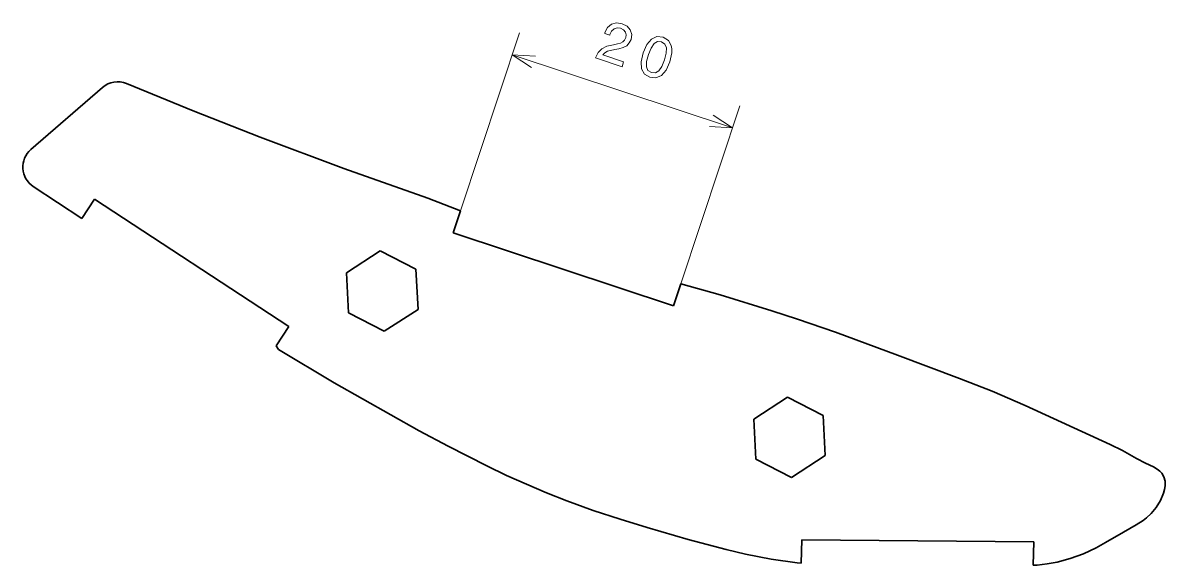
# Model space of a CAD drawing. Extents: x 109 to 207.5, y 95.1 to 141.8.
import ezdxf

# ---------------------------------------------------------------- set-up
doc = ezdxf.new("R2010")
doc.units = 0

msp = doc.modelspace()

# ---------------------------------------------------------------- linework, layer by layer
at = {"color": 7, "lineweight": 13, "ltscale": 0.404223}
msp.add_line((146.719238, 125.592651), (151.812012, 140.938599), dxfattribs=at)
at = {"color": 7, "lineweight": 13}
msp.add_line((151.182129, 139.040405), (170.17334, 132.737854), dxfattribs=at)
at = {"color": 7, "lineweight": 35, "ltscale": 0.204427}
msp.add_line((115.869629, 136.221802), (109.694336, 130.861755), dxfattribs=at)
at = {"color": 7, "lineweight": 13, "ltscale": 0.404225}
msp.add_line((165.710449, 119.290039), (170.803223, 134.636047), dxfattribs=at)
at = {"color": 7, "lineweight": 35, "ltscale": 0.125254}
msp.add_line((114.075684, 124.915649), (109.900146, 127.684509), dxfattribs=at)
at = {"color": 7, "lineweight": 35, "ltscale": 0.05}
for p, q in [((114.075684, 124.915649), (115.171875, 126.588501)), ((165.709961, 119.290222), (165.080566, 117.391846)), ((131.932129, 115.629517), (130.835938, 113.956665)), ((176.093018, 95.23877), (176.134277, 97.238342)), ((196.139893, 97.063171), (196.098633, 95.063599))]:
    msp.add_line(p, q, dxfattribs=at)
at = {"color": 7, "lineweight": 35}
for p, q in [((115.171875, 126.588501), (131.932129, 115.629517)), ((165.080566, 117.391846), (146.089355, 123.694458)), ((176.134277, 97.238342), (196.139893, 97.063171))]:
    msp.add_line(p, q, dxfattribs=at)
at = {"color": 7, "lineweight": 35, "ltscale": 0.075036}
msp.add_line((146.71875, 125.592773), (143.91626, 126.667358), dxfattribs=at)
at = {"color": 7, "lineweight": 35, "ltscale": 0.049998}
msp.add_line((146.089355, 123.694458), (146.71875, 125.592773), dxfattribs=at)
at = {"color": 7, "lineweight": 35, "ltscale": 0.086603}
for p, q in [((139.805664, 122.127197), (136.897217, 120.245422)), ((136.897217, 120.245422), (137.072754, 116.785767)), ((143.064941, 117.089661), (142.889404, 120.549316)), ((140.156494, 115.207886), (143.064941, 117.089661)), ((174.908203, 109.530457), (171.999756, 107.648682)), ((171.999756, 107.648682), (172.175293, 104.189026)), ((178.16748, 104.49292), (177.991943, 107.952576)), ((175.259033, 102.611145), (178.16748, 104.49292))]:
    msp.add_line(p, q, dxfattribs=at)
at = {"color": 7, "lineweight": 35, "ltscale": 0.0866}
for p, q in [((142.889404, 120.549316), (139.805664, 122.127197)), ((137.072754, 116.785767), (140.156494, 115.207886)), ((177.991943, 107.952576), (174.908203, 109.530457)), ((172.175293, 104.189026), (175.259033, 102.611145))]:
    msp.add_line(p, q, dxfattribs=at)
at = {"color": 7, "lineweight": 35, "ltscale": 0.088137}
msp.add_line((169.108398, 118.352295), (165.709961, 119.290222), dxfattribs=at)
at = {"color": 7, "lineweight": 35, "ltscale": 0.009662}
msp.add_line((131.049805, 113.634766), (130.835938, 113.956665), dxfattribs=at)
at = {"color": 7, "lineweight": 35, "ltscale": 0.008976}
msp.add_line((176.093018, 95.23877), (175.734619, 95.260254), dxfattribs=at)
at = {"color": 7, "lineweight": 35, "ltscale": 0.007974}
msp.add_line((196.41748, 95.055359), (196.098633, 95.063599), dxfattribs=at)
at = {"color": 7, "lineweight": 13}
for points in [[(158.366943, 138.763306), (160.649902, 138.005554), (160.786621, 138.417175), (158.982178, 139.016052), (159.157227, 139.207703), (159.391602, 139.337158), (160.035645, 139.500671), (160.365723, 139.550537), (160.75, 139.65155), (161.054199, 139.816223), (161.277344, 140.055725), (161.431641, 140.360535), (161.483643, 140.789612), (161.363525, 141.180176), (161.085449, 141.495605), (160.664307, 141.715088), (160.177734, 141.786255), (159.753662, 141.677246), (159.409668, 141.392883), (159.175781, 140.944458), (159.153564, 140.877441), (159.589111, 140.73291), (159.601807, 140.771179), (159.75293, 141.082336), (159.961426, 141.278809), (160.218262, 141.363647), (160.508545, 141.325745), (160.770264, 141.185791), (160.936279, 140.997803), (161.008301, 140.766663), (160.978516, 140.516235), (160.871826, 140.30719), (160.718994, 140.150696), (160.511719, 140.038757), (160.253418, 139.965088), (159.920166, 139.90564), (159.352783, 139.764526), (158.91748, 139.558228), (158.594238, 139.240417), (158.371582, 138.777649)], [(162.465576, 139.204407), (162.288086, 138.429077), (162.334961, 137.818298), (162.585938, 137.373718), (163.048828, 137.10321), (163.576904, 137.044861), (164.043945, 137.251221), (164.441895, 137.714233), (164.767822, 138.440308), (164.939209, 139.212402), (164.946777, 139.539368), (164.898438, 139.826355), (164.647461, 140.270996), (164.190918, 140.544678), (163.656738, 140.599792), (163.187988, 140.388672), (162.785156, 139.927246)], [(162.925049, 139.05188), (163.155518, 139.618347), (163.413574, 139.995056), (163.709961, 140.167725), (164.059082, 140.1474), (164.346436, 139.956421), (164.480957, 139.640808), (164.462402, 139.184692), (164.30835, 138.592834), (164.076416, 138.021545), (163.818359, 137.644836), (163.521973, 137.472229), (163.179199, 137.495667), (162.885498, 137.683472), (162.750977, 137.999084), (162.769531, 138.4552)]]:
    msp.add_lwpolyline(points, close=True, dxfattribs=at)
for points in [[(153.178711, 138.923218), (151.182129, 139.040405), (152.852539, 137.940613)], [(168.176758, 132.855042), (170.17334, 132.737854), (168.50293, 133.837646)]]:
    msp.add_lwpolyline(points, dxfattribs=at)
at = {"color": 7, "lineweight": 35}
for points in [[(117.946777, 136.558838), (123.690918, 134.213989), (129.461914, 131.939209), (136.66333, 129.236511), (143.916504, 126.667603)], [(169.108398, 118.352295), (173.550293, 116.971191), (175.760742, 116.257629), (179.050293, 115.128967), (180.832031, 114.481567), (184.384277, 113.145813), (189.734863, 111.13739), (192.564941, 110.041077), (195.409424, 108.825989), (202.72998, 105.45813), (203.796875, 104.933899), (205.007324, 104.238647), (205.755127, 103.850342), (206.46167, 103.513855), (206.787842, 103.322693), (207.002686, 103.157227), (207.182617, 102.967407), (207.362793, 102.658752), (207.455811, 102.300049), (207.462891, 101.901733), (207.416748, 101.586487), (207.332275, 101.265686), (207.071777, 100.638428), (206.694336, 100.02417), (206.26123, 99.510254), (205.845947, 99.131653), (205.559814, 98.913757), (204.96875, 98.528992), (203.883301, 97.898315), (202.334229, 97.002808), (201.526367, 96.560913), (200.417725, 96.032898), (199.289795, 95.614563), (198.148438, 95.314575), (197.285645, 95.160034), (196.41748, 95.055359)], [(175.734619, 95.260254), (173.503662, 95.578735), (171.285645, 96.011292), (169.63916, 96.394043), (166.363281, 97.260925), (162.827393, 98.286865), (160.48999, 99.00946), (158.172607, 99.776672), (155.879883, 100.605408), (154.138184, 101.291138), (152.412354, 102.021729), (150.701904, 102.7948), (149.005859, 103.605469), (145.650635, 105.313782), (143.174072, 106.640076), (140.716309, 107.994812), (135.851807, 110.769348), (131.049805, 113.634766)]]:
    msp.add_lwpolyline(points, dxfattribs=at)
for centre, start, end in [((117.180664, 134.711426), 67.476272, 130.95728), ((111.005371, 129.351379), 130.957266, 236.450839)]:
    msp.add_arc(centre, 2, start, end, dxfattribs=at)

doc.saveas('drawing.dxf')
